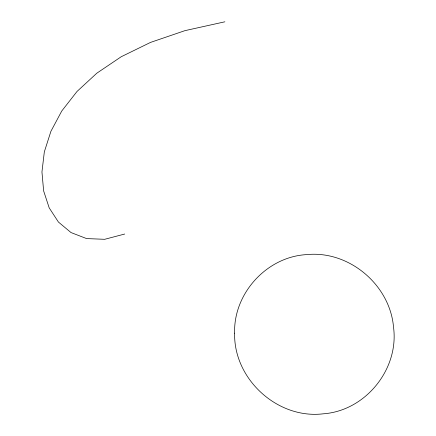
<?xml version="1.0" encoding="UTF-8"?>
<svg xmlns="http://www.w3.org/2000/svg" width="436" height="436" viewBox="0 0 436 436"><rect width="100%" height="100%" fill="white"/><g stroke="black" fill="none" stroke-linecap="round" stroke-linejoin="round"><path stroke-width="0.65" d="M124.701 234.034L104.673 239.304L86.59 238.585L71.014 232.562L58.419 222.038L49.192 207.863L43.627 190.892L41.949 171.969L44.33 151.881L50.898 131.345L61.759 111.011L77.019 91.462L96.797 73.215L121.241 56.724L150.545 42.401L184.978 30.64L224.883 21.8M234.623 333.175C233.565 379.058 277.465 419.334 323.18 413.824C365.504 410.892 399.262 369.052 393.517 327.114C389.986 284.948 349.127 250.335 306.851 254.602C266.985 256.581 233.358 293.357 234.623 333.175"/></g></svg>
